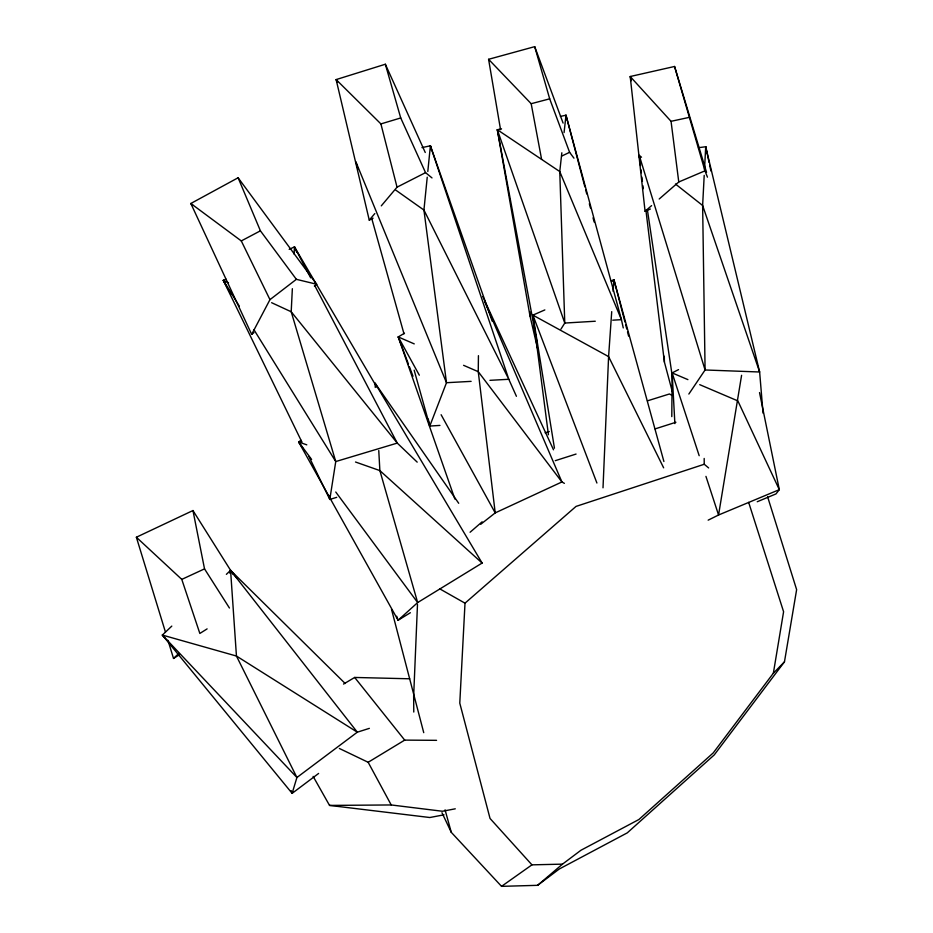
<?xml version="1.0" encoding="UTF-8"?>
<svg xmlns="http://www.w3.org/2000/svg" width="933" height="933" viewBox="0 0 933 933"><rect width="100%" height="100%" fill="white"/><g stroke="black" fill="none" stroke-linecap="round" stroke-linejoin="round"><path stroke-width="1.4" d="M671.795 416.608L672.133 372.908L678.536 369.62M478.431 355.671L478.256 371.696L495.213 512.893L480.74 524.276M417.483 604.514L413.657 696.17L413.774 712.042M603.01 487.819L608.596 356.604L611.721 311.645M292.356 288.694L291.201 311.762L335.752 461.555L329.804 499.447L336.743 497.324M294.093 254.091L294.455 246.872L289.183 249.356M708.637 467.934L704.24 464.261L576.034 506.409L465.007 603.173L459.782 703.144L490.035 818.451L531.95 864.844L562.482 864.145L580.944 850.255L638.883 819.524L713.255 752.884L773.364 673.206L784.466 661.824L796.63 589.644L767.626 496.822M704.205 175.392L702.631 205.482L705.08 369.981L688.846 394.053M704.508 169.666L705.71 146.749L698.49 147.694M613.133 291.341L613.937 279.737L611.29 280.903M427.232 177.212L423.932 210.053L446.487 382.717L429.786 426.066L439.944 425.413M427.804 171.497L430.393 145.793L421.961 147.612M561.841 152.779L559.765 171.555L564.768 323.051L560.99 329.069M564.08 132.556L565.993 115.225L560.395 116.403M741.595 375.299L718.562 515.004L708.159 520.159M773.364 673.206L783.592 611.733L748.663 502.386M229.658 573.06L230.579 570.343L345.163 683.492M316.637 284.238L238.102 177.771L190.833 203.487L251.677 334.376L269.964 299.645L296.367 279.329L316.637 284.238L314.363 285.999M784.466 661.824L714.223 754.937L627.268 832.866L559.287 868.996L537.618 885.324L501.546 886.35L451.269 832.318L441.974 812.713M425.25 152.487L385.352 64.237L336.125 79.585L369.258 220.141L374.821 213.552M381.294 205.855L397.038 187.171L425.541 172.64L432.002 177.923M167.975 640.341L173.526 658.453L178.798 653.45M318.62 773.445L292.122 793.353L162.365 635.07L171.8 626.101M226.381 574.331L230.579 570.343L236.994 578.215M706.549 172.325L674.571 66.476L630.207 76.518L645.076 211.29L651.596 205.622M659.199 199.009L678.769 181.993L704.975 170.832L674.571 66.476M470.092 532.253L482.139 521.815M537.618 885.324L562.482 864.145M611.71 281.544L613.937 279.737L663.899 461.497M251.677 334.376L253.951 332.626M300.951 440.224L298.677 441.985L398.088 620.258L410.38 612.724M501.546 886.35L531.95 864.844M173.526 658.453L179.637 654.616M207.114 628.889L199.849 633.449L181.783 579.393L136.37 537.233L192.956 510.538L233.227 574.518M375.288 387.463L375.054 383.171L482.116 563.054L417.657 602.566L398.088 620.258L396.7 616.212M339.367 748.476L368.162 762.284L404.7 740.114L436.562 740.335M454.896 499.073L398.251 336.941L404.467 333.221M343.542 684.076L354.668 677.451L409.704 678.792M192.944 205.458L190.833 203.487L241.285 240.924L260.412 230.824L296.367 279.329M369.258 220.141L373.095 218.17M561.911 155.974L569.608 152.324L573.958 158.167M301.907 442.067L223.302 280.355L225.938 279.107M181.783 579.393L204.525 568.873L192.956 510.538M548.417 434.731L532.895 315.132L544.849 309.919M645.076 211.29L650.371 209.015M757.234 501.744L775.999 493.907L779.312 489.65L759.52 392.583M555.275 460.68L576.069 454.056M655.106 428.888L675.912 422.264M369.363 728.358L357.316 732.183L296.916 777.504L292.122 793.353L291.201 790.613M545.117 432.819L549.28 431.512M647.455 400.84L669.462 393.971L671.993 395.405M337.524 82.081L336.125 79.585L380.909 123.914L400.724 117.955L425.541 172.64M500.555 129.687L488.589 59.304L534.702 46.65L563.089 123.074M488.589 59.304L531.18 103.703L549.689 98.828L569.608 152.324M301.499 441.344L298.677 441.985L302.735 448.038M631.314 80.693L630.207 76.518L671.049 121.313L688.846 117.465M538.026 350.516L530.002 316.007L497.324 129.722L501.534 128.836M455.269 808.818L442.417 811.255L391.219 804.957L329.536 805.412L313.138 776.384M444.003 814.812L429.821 817.518L329.536 805.412M595.289 321.232L564.768 323.051L497.324 129.722L559.765 171.555L621.448 319.669L623.267 327.938M612.724 320.182L621.448 319.669L565.993 115.225L566.401 119.552M471.118 381.364L446.487 382.717L355.916 161.91L357.875 168.896M489.953 380.326L508.8 379.288L516.416 396.292M162.365 635.07L236.446 656.039L357.316 732.183L230.579 570.343L236.446 656.039L296.916 777.504L162.365 635.07L164.523 637.006M306.794 444.843L298.677 441.985L311.61 459.444M355.508 462.01L379.871 470.594L482.116 563.054M674.874 423.594L672.133 372.908L687.913 379.626M699.738 384.664L737.863 400.91L779.312 489.65L718.562 515.004L705.943 476.378M408.421 364.045L398.251 336.941L414.252 343.892M463.584 365.316L478.256 371.696L561.911 481.964L564.395 483.352M230.976 294.327L223.302 280.355L228.527 282.769M271.62 302.7L291.201 311.762L397.26 443.093L417.191 462.138M554.447 448.19L532.895 315.132L608.596 356.604L663.643 467.83M439.944 588.956L465.007 603.173M395.79 190.134L423.932 210.053L508.8 379.288L430.393 145.793L431.303 150.073M641.507 157.199L639.245 155.403L639.595 158.295M675.469 184.023L702.631 205.482L759.637 371.999L763.042 413.156M354.668 677.451L404.7 740.114M335.752 492.018L417.657 602.566L379.871 470.594L378.763 450.534M458.709 503.284L375.054 383.171L376.839 387.113M204.525 568.873L229.436 608.013M223.302 280.355L239.373 306.234M253.904 329.664L335.752 461.555L397.26 443.093L314.748 285.603M296.764 252.202L294.455 246.872L376.221 386.11M398.251 336.941L419.325 375.194M441.111 414.719L495.213 512.893L561.911 481.964L484.857 302.012M368.162 762.284L391.219 804.957M294.455 246.872L310.689 277.859M241.285 240.924L269.964 299.645M308.881 456.412L329.804 499.447L328.684 495.26M482.804 296.601L553.514 449.811M238.102 177.771L260.412 230.824M704.975 170.832L707.447 177.153M532.895 315.132L596.91 483.026M409.435 366.751L413.004 376.244M430.393 145.793L492.204 321.185M672.133 372.908L699.179 455.689M136.37 537.233L165.421 631.979M534.702 46.65L549.689 98.828M385.352 64.237L400.724 117.955M371.94 219.208L403.989 333.816M414.159 370.156L429.786 426.066L428.259 419.057M423.734 732.662L391.498 609.261M445.064 809.856L451.269 832.318M645.928 210.322L664.401 362.074L672.25 391.359M565.993 115.225L584.886 186.892M585.632 189.702L586.74 193.912M589.341 203.756L590.449 207.966M593.038 217.809L594.146 222.019M624.947 322.002L613.937 279.737L613.949 282.652M625.681 324.824L626.778 329.046M627.512 331.868L628.609 336.09M380.909 123.914L397.038 187.171M705.943 151.099L705.71 146.749L759.637 371.999L705.08 369.981L639.245 155.403L640.539 164.021M705.71 146.749L709.08 162.424M709.698 165.269L710.923 170.972M531.18 103.703L541.606 159.38M497.324 129.722L536.86 341.525M647.409 209.948L672.32 376.442M671.049 121.313L678.769 181.993M639.945 161.187L640.481 165.526M641.006 169.864L641.356 172.745M641.881 177.083L642.417 181.422M642.942 185.76L643.292 188.653M529.839 311.669L530.002 316.007M664.296 356.254L664.401 362.074M704.182 458.453L704.24 464.261"/></g></svg>
